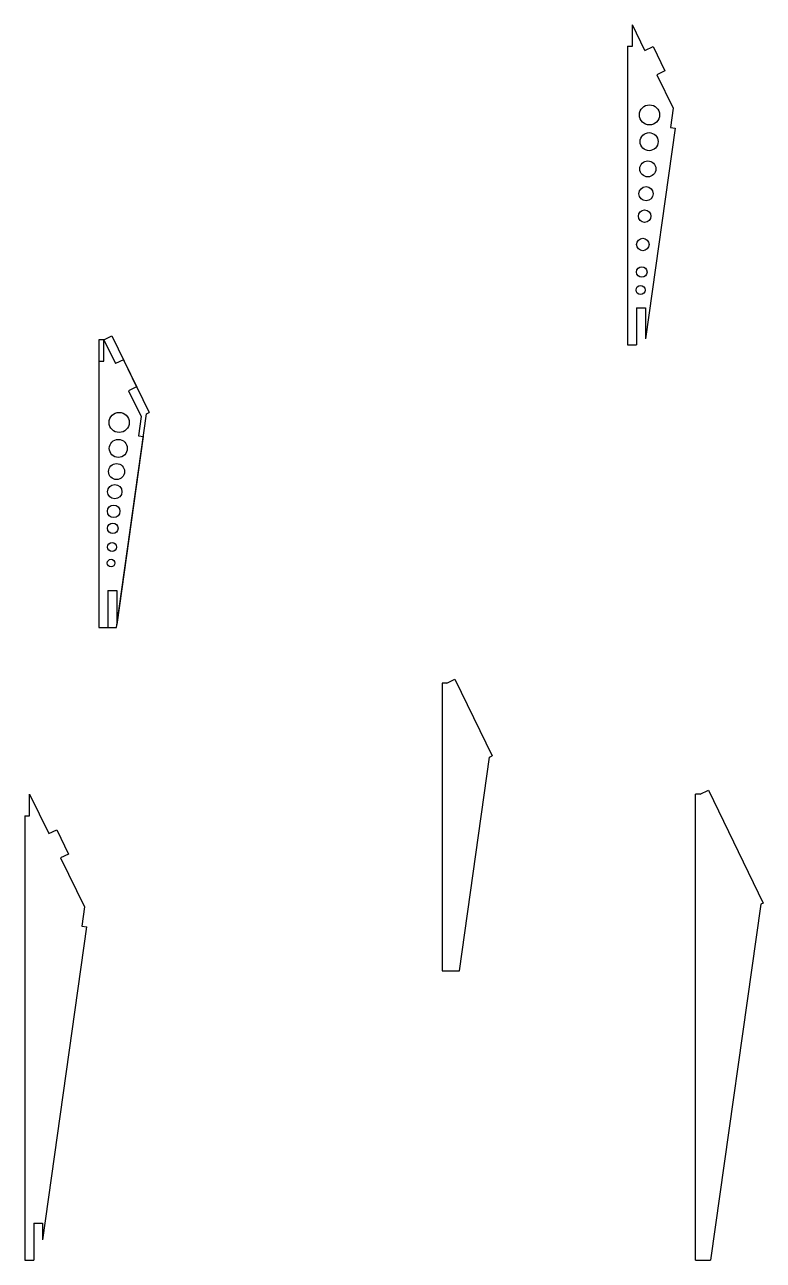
# Model space of a CAD drawing. Header units: millimetres. Extents: x -11497 to 404, y -3854 to 414.
# Drawn here: x -6183.5 to -6019, y -2622.2 to -2347.2 of the extents above; entities that cross this region are included whole.
import ezdxf

# ---------------------------------------------------------------- set-up
doc = ezdxf.new("R2010")
doc.units = ezdxf.units.MM
doc.layers.add('7', color=1, linetype='Continuous')
doc.layers.add('LAYER01', color=7, linetype='Continuous')

msp = doc.modelspace()

# ---------------------------------------------------------------- linework, layer by layer
for p, q in [((-6048.1465, -2351.9315), (-6048.1651, -2347.15)), ((-6049.2297, -2351.9357), (-6048.1465, -2351.9315)), ((-6045.363, -2352.895), (-6043.5654, -2352.0183)), ((-6043.5654, -2352.0183), (-6040.9352, -2357.411)), ((-6040.9352, -2357.411), (-6042.7328, -2358.2878)), ((-6039.1119, -2365.7117), (-6039.6674, -2370.0059)), ((-6039.6674, -2370.0059), (-6038.6083, -2370.1586)), ((-6165.9144, -2417.2933), (-6163.3223, -2422.6078)), ((-6165.8959, -2422.0747), (-6165.9144, -2417.2933)), ((-6166.979, -2422.0789), (-6165.8959, -2422.0747)), ((-6161.5248, -2421.7311), (-6163.3223, -2422.6078)), ((-6161.5248, -2421.7311), (-6158.5874, -2427.7535)), ((-6158.5874, -2427.7535), (-6160.385, -2428.6302)), ((-6160.385, -2428.6302), (-6157.5775, -2434.3865)), ((-6157.5775, -2434.3865), (-6158.133, -2438.6807)), ((-6158.133, -2438.6807), (-6157.0739, -2438.8334)), ((-6182.4512, -2518.4611), (-6178.172, -2527.2348)), ((-6182.4326, -2523.2426), (-6182.4512, -2518.4611)), ((-6183.5158, -2523.2468), (-6182.4326, -2523.2426)), ((-6178.172, -2527.2348), (-6176.3744, -2526.358)), ((-6176.3744, -2526.358), (-6173.7315, -2531.7767)), ((-6173.7315, -2531.7767), (-6175.5291, -2532.6534)), ((-6175.5291, -2532.6534), (-6170.2091, -2543.561)), ((-6170.2091, -2543.561), (-6170.7646, -2547.8552)), ((-6170.7646, -2547.8552), (-6169.7056, -2548.008))]:
    msp.add_line(p, q)
for centre, radius in [((-6044.3404, -2367.2308), 2.2462), ((-6044.4247, -2373.1868), 2.0077), ((-6044.719, -2379.2479), 1.783), ((-6045.1131, -2384.7782), 1.5906), ((-6045.4385, -2389.764), 1.3868), ((-6045.8312, -2396.0732), 1.3868), ((-6046.0703, -2402.2116), 1.1683), ((-6046.3472, -2406.2266), 1.006), ((-6162.48, -2435.6929), 2.2462), ((-6162.664, -2441.4802), 2.0077), ((-6163.0482, -2446.6362), 1.783), ((-6163.4525, -2451.1124), 1.5906), ((-6163.6894, -2455.4801), 1.3868), ((-6163.8868, -2459.2666), 1.1683), ((-6164.0474, -2463.4276), 1.006), ((-6164.2722, -2467.009), 0.8624)]:
    msp.add_circle(centre, radius)
at = {"layer": '7'}
for p, q in [((-6166.979, -2417.2933), (-6166.979, -2481.34)), ((-6165.9144, -2417.2933), (-6166.979, -2417.2933)), ((-6165.9144, -2417.2933), (-6164.1168, -2416.4165)), ((-6164.1168, -2416.4165), (-6155.7799, -2433.5097)), ((-6163.0698, -2481.34), (-6156.3895, -2433.807)), ((-6156.3895, -2433.807), (-6155.7799, -2433.5097)), ((-6166.979, -2481.34), (-6163.0698, -2481.34)), ((-6090.5602, -2493.7121), (-6090.5602, -2557.7589)), ((-6089.4956, -2493.7121), (-6090.5602, -2493.7121)), ((-6089.4956, -2493.7121), (-6087.698, -2492.8354)), ((-6087.698, -2492.8354), (-6079.3611, -2509.9286)), ((-6086.651, -2557.7589), (-6079.9707, -2510.2259)), ((-6079.9707, -2510.2259), (-6079.3611, -2509.9286)), ((-6034.1034, -2622.2237), (-6034.1034, -2518.4611)), ((-6033.0388, -2518.4611), (-6034.1034, -2518.4611)), ((-6033.0388, -2518.4611), (-6031.2412, -2517.5844)), ((-6031.2412, -2517.5844), (-6018.9991, -2542.6843)), ((-6019.5835, -2542.9693), (-6030.7455, -2622.2237)), ((-6018.9991, -2542.6843), (-6019.5835, -2542.9693)), ((-6090.5602, -2557.7589), (-6086.651, -2557.7589)), ((-6034.1034, -2622.2237), (-6030.7455, -2622.2237))]:
    msp.add_line(p, q, dxfattribs=at)
at = {"layer": 'LAYER01'}
for p, q in [((-6045.363, -2352.895), (-6048.1651, -2347.15)), ((-6049.2297, -2351.9357), (-6049.2297, -2418.4172)), ((-6042.7328, -2358.2878), (-6039.1119, -2365.7117)), ((-6038.6297, -2370.1541), (-6045.2297, -2417.1153)), ((-6047.2297, -2410.161), (-6047.2297, -2418.4172)), ((-6047.2297, -2410.161), (-6045.2297, -2410.161)), ((-6045.2297, -2410.161), (-6045.2297, -2417.1153)), ((-6049.2297, -2418.4172), (-6047.2297, -2418.4172)), ((-6166.979, -2422.0789), (-6166.979, -2481.34)), ((-6157.0953, -2438.8289), (-6162.979, -2480.694)), ((-6164.979, -2473.0839), (-6164.979, -2481.34)), ((-6164.979, -2473.0839), (-6162.979, -2473.0839)), ((-6162.979, -2473.0839), (-6162.979, -2480.694)), ((-6166.979, -2481.34), (-6164.979, -2481.34)), ((-6183.5158, -2523.2468), (-6183.5158, -2622.2237)), ((-6169.7269, -2548.0034), (-6179.5158, -2617.655)), ((-6181.5158, -2613.9676), (-6181.5158, -2622.2237)), ((-6181.5158, -2613.9676), (-6179.5158, -2613.9676)), ((-6179.5158, -2613.9676), (-6179.5158, -2617.655)), ((-6183.5158, -2622.2237), (-6181.5158, -2622.2237))]:
    msp.add_line(p, q, dxfattribs=at)

doc.saveas('drawing.dxf')
